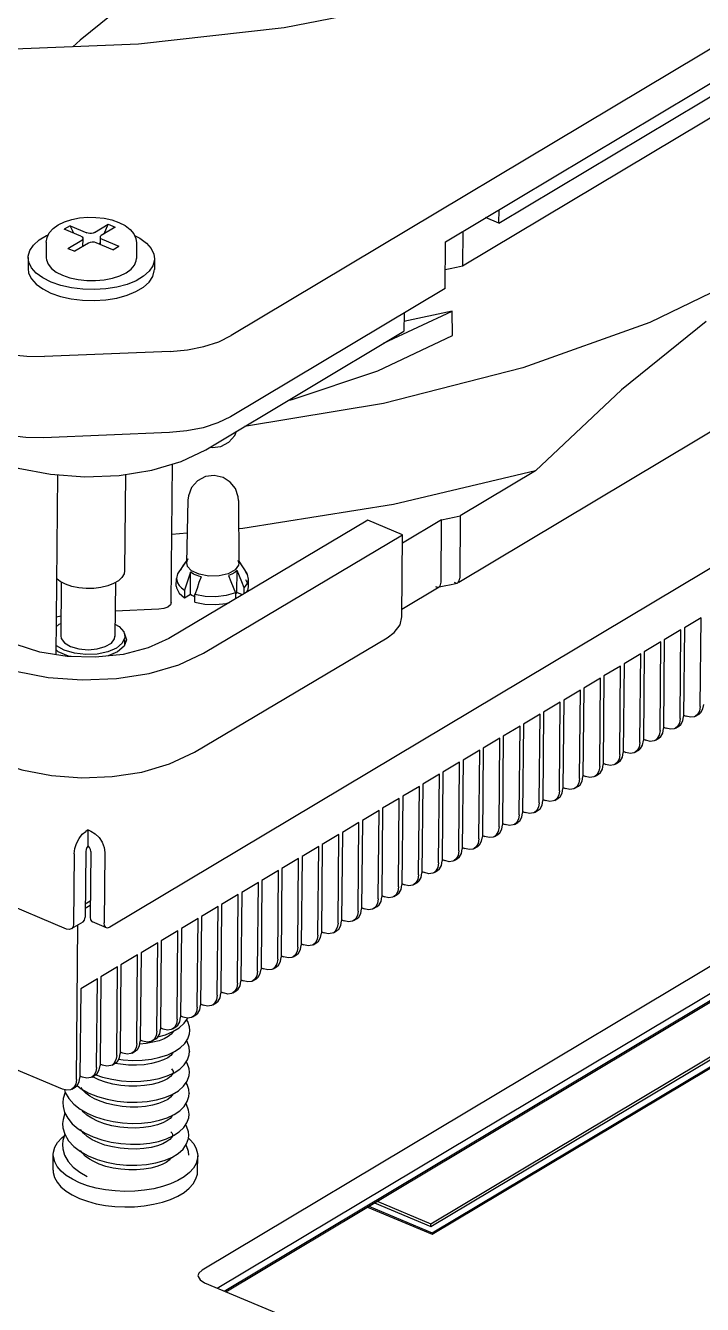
# Model space of a CAD drawing. Header units: millimetres. Extents: x 0 to 841, y 0 to 594.
# Drawn here: x 742.39 to 761.14, y 467.73 to 503.17 of the extents above; entities that cross this region are included whole.
import ezdxf

# ---------------------------------------------------------------- set-up
doc = ezdxf.new("R2010")
doc.units = ezdxf.units.MM
doc.header["$LTSCALE"] = 46.255
doc.layers.get('0').update_dxf_attribs({"linetype": 'CONTINUOUS'})
doc.layers.add('ASSEM_MEM', color=7, linetype='CONTINUOUS')

msp = doc.modelspace()

# ---------------------------------------------------------------- linework, layer by layer
at = {"color": 7, "linetype": 'CONTINUOUS'}
for p, q in [((782.866, 500.993), (744.723, 478.178)), ((743.526, 478.129), (702.01, 495.578)), ((778.28, 487.221), (747.281, 468.68)), ((761.102, 486.752), (760.641, 486.476)), ((761.08, 484.297), (761.102, 486.752)), ((744.854, 486.176), (744.865, 486.238)), ((744.865, 486.238), (744.864, 486.247)), ((745.14, 486.236), (745.138, 486.206)), ((747.702, 468.178), (778.273, 486.464)), ((747.895, 468.097), (778.465, 486.383)), ((747.937, 468.079), (778.465, 486.339)), ((760.545, 486.419), (760.083, 486.142)), ((760.522, 483.964), (760.545, 486.419)), ((760.641, 486.476), (760.618, 484.021)), ((744.766, 486.054), (744.854, 486.176)), ((745.07, 486.052), (744.908, 485.915)), ((745.138, 486.206), (745.07, 486.052)), ((745.138, 486.013), (745.139, 486.147)), ((759.988, 486.085), (759.526, 485.809)), ((759.965, 483.63), (759.988, 486.085)), ((760.083, 486.142), (760.06, 483.687)), ((759.43, 485.752), (758.968, 485.476)), ((759.407, 483.297), (759.43, 485.752)), ((759.526, 485.809), (759.503, 483.354)), ((758.873, 485.418), (758.411, 485.142)), ((758.85, 482.964), (758.873, 485.418)), ((758.968, 485.476), (758.946, 483.021)), ((757.854, 484.809), (757.831, 482.354)), ((758.315, 485.085), (757.854, 484.809)), ((758.293, 482.63), (758.315, 485.085)), ((758.411, 485.142), (758.388, 482.687)), ((757.296, 484.475), (757.273, 482.02)), ((757.758, 484.752), (757.296, 484.475)), ((757.735, 482.297), (757.758, 484.752)), ((756.739, 484.142), (756.716, 481.687)), ((757.201, 484.418), (756.739, 484.142)), ((757.178, 481.963), (757.201, 484.418)), ((761.08, 484.297), (761.059, 484.171)), ((756.086, 483.751), (755.624, 483.475)), ((756.063, 481.296), (756.086, 483.751)), ((756.181, 483.809), (756.159, 481.354)), ((756.643, 484.085), (756.181, 483.809)), ((756.62, 481.63), (756.643, 484.085)), ((760.394, 483.697), (760.489, 483.754)), ((760.522, 483.964), (760.502, 483.838)), ((760.618, 484.056), (760.69, 484.026)), ((760.951, 484.03), (761.047, 484.087)), ((755.528, 483.418), (755.066, 483.142)), ((755.506, 480.963), (755.528, 483.418)), ((755.624, 483.475), (755.601, 481.02)), ((759.503, 483.39), (759.575, 483.359)), ((759.836, 483.363), (759.932, 483.42)), ((759.965, 483.63), (759.945, 483.504)), ((760.061, 483.723), (760.133, 483.693)), ((754.971, 483.085), (754.509, 482.808)), ((754.948, 480.63), (754.971, 483.085)), ((755.066, 483.142), (755.044, 480.687)), ((758.946, 483.056), (759.018, 483.026)), ((759.279, 483.03), (759.374, 483.087)), ((759.407, 483.297), (759.387, 483.171)), ((754.413, 482.751), (753.952, 482.475)), ((754.391, 480.296), (754.413, 482.751)), ((754.509, 482.808), (754.486, 480.353)), ((758.389, 482.723), (758.461, 482.693)), ((758.721, 482.696), (758.817, 482.754)), ((758.85, 482.964), (758.83, 482.837)), ((753.856, 482.418), (753.394, 482.141)), ((753.833, 479.963), (753.856, 482.418)), ((753.952, 482.475), (753.929, 480.02)), ((757.831, 482.389), (757.903, 482.359)), ((758.164, 482.363), (758.259, 482.42)), ((758.293, 482.63), (758.272, 482.504)), ((753.299, 482.084), (752.837, 481.808)), ((753.276, 479.629), (753.299, 482.084)), ((753.394, 482.141), (753.371, 479.687)), ((757.274, 482.056), (757.346, 482.026)), ((757.606, 482.03), (757.702, 482.087)), ((757.735, 482.297), (757.715, 482.17)), ((752.741, 481.751), (752.279, 481.475)), ((752.718, 479.296), (752.741, 481.751)), ((752.837, 481.808), (752.814, 479.353)), ((756.62, 481.63), (756.6, 481.504)), ((756.716, 481.723), (756.788, 481.692)), ((757.049, 481.696), (757.145, 481.753)), ((757.178, 481.963), (757.158, 481.837)), ((752.184, 481.417), (751.722, 481.141)), ((752.161, 478.963), (752.184, 481.417)), ((752.279, 481.475), (752.257, 479.02)), ((756.063, 481.296), (756.043, 481.17)), ((756.159, 481.389), (756.231, 481.359)), ((756.492, 481.363), (756.587, 481.42)), ((751.626, 481.084), (751.165, 480.808)), ((751.604, 478.629), (751.626, 481.084)), ((751.722, 481.141), (751.699, 478.686)), ((755.506, 480.963), (755.485, 480.837)), ((755.601, 481.056), (755.674, 481.025)), ((755.934, 481.029), (756.03, 481.086)), ((744.125, 480.875), (744.061, 480.837)), ((744.121, 480.434), (744.125, 480.875)), ((744.125, 480.875), (744.202, 480.842)), ((751.069, 480.751), (750.607, 480.474)), ((751.046, 478.296), (751.069, 480.751)), ((751.165, 480.808), (751.142, 478.353)), ((754.948, 480.63), (754.928, 480.503)), ((755.044, 480.722), (755.116, 480.692)), ((755.377, 480.696), (755.472, 480.753)), ((743.739, 480.213), (743.721, 478.265)), ((744.056, 480.274), (744.039, 478.455)), ((744.065, 480.331), (744.056, 480.274)), ((744.161, 480.39), (744.121, 480.434)), ((744.197, 480.28), (744.18, 478.461)), ((744.583, 480.247), (744.565, 478.299)), ((750.512, 480.417), (750.05, 480.141)), ((750.489, 477.962), (750.512, 480.417)), ((750.607, 480.474), (750.584, 478.019)), ((754.391, 480.296), (754.37, 480.17)), ((754.487, 480.389), (754.559, 480.359)), ((754.819, 480.362), (754.915, 480.42)), ((749.954, 480.084), (749.492, 479.808)), ((749.931, 477.629), (749.954, 480.084)), ((750.05, 480.141), (750.027, 477.686)), ((753.833, 479.963), (753.813, 479.837)), ((753.929, 480.056), (754.001, 480.025)), ((754.262, 480.029), (754.358, 480.086)), ((749.397, 479.75), (748.935, 479.474)), ((749.374, 477.295), (749.397, 479.75)), ((749.492, 479.808), (749.469, 477.353)), ((753.276, 479.629), (753.256, 479.503)), ((753.372, 479.722), (753.444, 479.692)), ((753.705, 479.696), (753.8, 479.753)), ((748.377, 479.141), (748.355, 476.686)), ((748.839, 479.417), (748.377, 479.141)), ((748.817, 476.962), (748.839, 479.417)), ((748.935, 479.474), (748.912, 477.019)), ((752.718, 479.296), (752.698, 479.17)), ((752.814, 479.389), (752.886, 479.358)), ((753.147, 479.362), (753.243, 479.419)), ((744.183, 478.785), (744.042, 478.7)), ((744.184, 478.903), (744.043, 478.819)), ((747.82, 478.807), (747.797, 476.352)), ((748.282, 479.084), (747.82, 478.807)), ((748.259, 476.629), (748.282, 479.084)), ((752.161, 478.963), (752.141, 478.836)), ((752.257, 479.055), (752.329, 479.025)), ((752.59, 479.029), (752.685, 479.086)), ((747.263, 478.474), (747.24, 476.019)), ((747.724, 478.75), (747.263, 478.474)), ((747.702, 476.295), (747.724, 478.75)), ((751.604, 478.629), (751.583, 478.503)), ((751.699, 478.722), (751.772, 478.692)), ((752.032, 478.695), (752.128, 478.753)), ((743.975, 478.322), (743.656, 478.131)), ((743.8, 473.961), (743.839, 478.241)), ((744.628, 478.164), (744.242, 478.326)), ((746.61, 478.083), (746.148, 477.807)), ((746.587, 475.628), (746.61, 478.083)), ((746.705, 478.141), (746.682, 475.686)), ((747.167, 478.417), (746.705, 478.141)), ((747.144, 475.962), (747.167, 478.417)), ((750.917, 478.029), (751.013, 478.086)), ((751.046, 478.296), (751.026, 478.169)), ((751.142, 478.388), (751.214, 478.358)), ((751.475, 478.362), (751.57, 478.419)), ((746.052, 477.75), (745.59, 477.474)), ((746.029, 475.295), (746.052, 477.75)), ((746.148, 477.807), (746.125, 475.352)), ((750.027, 477.722), (750.099, 477.691)), ((750.36, 477.695), (750.456, 477.752)), ((750.489, 477.962), (750.469, 477.836)), ((750.585, 478.055), (750.657, 478.025)), ((745.495, 477.417), (745.033, 477.14)), ((745.472, 474.962), (745.495, 477.417)), ((745.59, 477.474), (745.568, 475.019)), ((749.47, 477.388), (749.542, 477.358)), ((749.803, 477.362), (749.898, 477.419)), ((749.931, 477.629), (749.911, 477.503)), ((744.937, 477.083), (744.475, 476.807)), ((744.915, 474.628), (744.937, 477.083)), ((745.033, 477.14), (745.01, 474.685)), ((748.912, 477.055), (748.985, 477.024)), ((749.245, 477.028), (749.341, 477.086)), ((749.374, 477.295), (749.354, 477.169)), ((744.38, 476.75), (743.918, 476.473)), ((744.357, 474.295), (744.38, 476.75)), ((744.475, 476.807), (744.453, 474.352)), ((748.355, 476.721), (748.427, 476.691)), ((748.688, 476.695), (748.783, 476.752)), ((748.817, 476.962), (748.796, 476.836)), ((743.918, 476.473), (743.895, 474.019)), ((747.798, 476.388), (747.87, 476.358)), ((748.13, 476.362), (748.226, 476.419)), ((748.259, 476.629), (748.239, 476.502)), ((747.144, 475.962), (747.124, 475.836)), ((747.24, 476.055), (747.312, 476.024)), ((747.573, 476.028), (747.669, 476.085)), ((747.702, 476.295), (747.681, 476.169)), ((746.587, 475.628), (746.567, 475.502)), ((746.755, 475.691), (746.683, 475.721)), ((747.016, 475.695), (747.111, 475.752)), ((746.029, 475.295), (746.009, 475.169)), ((746.197, 475.357), (746.125, 475.388)), ((746.44, 475.274), (746.44, 475.232)), ((746.458, 475.361), (746.554, 475.418)), ((746.482, 475.294), (746.47, 475.268)), ((746.471, 475.287), (746.645, 475.392)), ((746.645, 475.392), (746.785, 475.517)), ((746.931, 475.229), (746.94, 475.32)), ((746.94, 475.32), (746.94, 475.319)), ((743.41, 473.69), (740.058, 475.099)), ((745.472, 474.962), (745.452, 474.835)), ((745.727, 474.958), (745.555, 474.943)), ((745.64, 475.024), (745.568, 475.054)), ((745.918, 474.99), (745.727, 474.958)), ((745.901, 475.028), (745.996, 475.085)), ((746.088, 475.036), (745.918, 474.99)), ((744.915, 474.628), (744.894, 474.502)), ((745.083, 474.691), (745.01, 474.721)), ((745.343, 474.694), (745.439, 474.752)), ((746.435, 474.694), (746.434, 474.651)), ((746.478, 474.715), (746.458, 474.677)), ((746.925, 474.645), (746.934, 474.741)), ((746.934, 474.741), (746.934, 474.74)), ((744.357, 474.295), (744.337, 474.169)), ((744.525, 474.357), (744.453, 474.387)), ((744.786, 474.361), (744.881, 474.418)), ((745.018, 474.381), (744.865, 474.408)), ((743.8, 473.961), (743.78, 473.835)), ((743.968, 474.024), (743.896, 474.054)), ((744.228, 474.028), (744.324, 474.085)), ((744.42, 473.954), (744.255, 474.033)), ((746.429, 474.113), (746.429, 474.07)), ((746.475, 474.138), (746.453, 474.096)), ((746.479, 474.165), (746.475, 474.138)), ((746.479, 474.165), (746.479, 474.163)), ((746.92, 474.067), (746.929, 474.161)), ((746.929, 474.161), (746.929, 474.16)), ((743.671, 473.694), (743.767, 473.751)), ((743.973, 473.668), (743.926, 473.739)), ((746.424, 473.531), (746.423, 473.489)), ((746.466, 473.55), (746.454, 473.525)), ((746.915, 473.486), (746.924, 473.577)), ((746.924, 473.577), (746.924, 473.576)), ((743.422, 473.32), (743.422, 473.321)), ((744.297, 473.427), (744.297, 473.427)), ((744.114, 473.017), (744.114, 473.017)), ((746.418, 472.951), (746.418, 472.908)), ((746.462, 472.971), (746.442, 472.934)), ((746.908, 472.902), (746.918, 472.998)), ((746.918, 472.998), (746.918, 472.997)), ((743.417, 472.737), (743.417, 472.738)), ((746.463, 472.422), (746.459, 472.395)), ((746.463, 472.422), (746.463, 472.42)), ((746.904, 472.324), (746.913, 472.418)), ((746.913, 472.418), (746.913, 472.417)), ((743.421, 472.27), (743.411, 472.156)), ((743.411, 472.156), (743.411, 472.158)), ((746.413, 472.37), (746.413, 472.327)), ((746.459, 472.395), (746.436, 472.353)), ((743.154, 471.446), (743.158, 471.879)), ((743.957, 471.925), (743.909, 471.995)), ((746.435, 471.799), (746.427, 471.784)), ((746.908, 471.86), (746.908, 471.859)), ((746.908, 471.859), (746.908, 471.86)), ((747.154, 471.409), (747.158, 471.842)), ((743.89, 471.392), (744.098, 471.273)), ((744.281, 471.684), (744.281, 471.684)), ((744.098, 471.273), (744.097, 471.273)), ((746.404, 470.638), (746.406, 470.639)), ((747.348, 468.327), (749.614, 467.375))]:
    msp.add_line(p, q, dxfattribs=at)
for points in [[(743.24, 486.506), (743.323, 486.576), (743.367, 486.595)], [(744.867, 486.579), (744.982, 486.513), (745.109, 486.364), (745.14, 486.236)], [(743.365, 486.252), (743.377, 486.185), (743.467, 486.061), (743.637, 485.959)], [(743.462, 485.855), (743.248, 485.978), (743.235, 485.993)], [(744.908, 485.915), (744.669, 485.81), (744.377, 485.748), (744.059, 485.734), (743.742, 485.77), (743.462, 485.855)], [(743.637, 485.959), (743.865, 485.893), (744.122, 485.87), (744.375, 485.892), (744.599, 485.955), (744.766, 486.054)], [(761.059, 484.171), (761.004, 484.073), (760.951, 484.03)], [(761.047, 484.087), (761.099, 484.131), (761.155, 484.228), (761.175, 484.354)], [(760.502, 483.838), (760.446, 483.74), (760.394, 483.697)], [(760.489, 483.754), (760.542, 483.797), (760.598, 483.895), (760.618, 484.021)], [(760.951, 484.03), (760.918, 484.014), (760.81, 483.997), (760.69, 484.026)], [(759.945, 483.504), (759.889, 483.407), (759.836, 483.363)], [(759.932, 483.42), (759.984, 483.464), (760.04, 483.561), (760.06, 483.687)], [(760.394, 483.697), (760.36, 483.68), (760.253, 483.664), (760.133, 483.693)], [(759.387, 483.171), (759.331, 483.073), (759.279, 483.03)], [(759.374, 483.087), (759.427, 483.13), (759.483, 483.228), (759.503, 483.354)], [(759.836, 483.363), (759.803, 483.347), (759.695, 483.33), (759.575, 483.359)], [(758.26, 482.42), (758.312, 482.464), (758.368, 482.561), (758.388, 482.687)], [(758.721, 482.696), (758.688, 482.68), (758.58, 482.664), (758.461, 482.693)], [(758.83, 482.837), (758.774, 482.74), (758.721, 482.696)], [(758.817, 482.754), (758.87, 482.797), (758.925, 482.894), (758.946, 483.021)], [(759.279, 483.03), (759.245, 483.013), (759.138, 482.997), (759.018, 483.026)], [(757.702, 482.087), (757.755, 482.13), (757.811, 482.228), (757.831, 482.354)], [(758.164, 482.363), (758.131, 482.347), (758.023, 482.33), (757.903, 482.359)], [(758.272, 482.504), (758.217, 482.406), (758.164, 482.363)], [(757.145, 481.753), (757.197, 481.797), (757.253, 481.894), (757.273, 482.02)], [(757.607, 482.03), (757.573, 482.013), (757.465, 481.997), (757.346, 482.026)], [(757.715, 482.17), (757.659, 482.073), (757.607, 482.03)], [(756.587, 481.42), (756.64, 481.463), (756.696, 481.561), (756.716, 481.687)], [(757.049, 481.696), (757.016, 481.68), (756.908, 481.663), (756.788, 481.692)], [(757.158, 481.837), (757.102, 481.74), (757.049, 481.696)], [(756.03, 481.087), (756.082, 481.13), (756.138, 481.227), (756.159, 481.354)], [(756.492, 481.363), (756.458, 481.346), (756.351, 481.33), (756.231, 481.359)], [(756.6, 481.504), (756.544, 481.406), (756.492, 481.363)], [(755.472, 480.753), (755.525, 480.797), (755.581, 480.894), (755.601, 481.02)], [(755.934, 481.029), (755.901, 481.013), (755.793, 480.997), (755.674, 481.025)], [(756.043, 481.17), (755.987, 481.073), (755.934, 481.029)], [(743.739, 480.213), (743.756, 480.357), (743.802, 480.504), (743.873, 480.642), (743.962, 480.756), (744.061, 480.837)], [(744.202, 480.842), (744.321, 480.771), (744.428, 480.664), (744.512, 480.533), (744.566, 480.39), (744.583, 480.247)], [(754.915, 480.42), (754.968, 480.463), (755.023, 480.561), (755.044, 480.687)], [(755.377, 480.696), (755.344, 480.68), (755.236, 480.663), (755.116, 480.692)], [(755.485, 480.837), (755.429, 480.739), (755.377, 480.696)], [(744.121, 480.434), (744.087, 480.387), (744.065, 480.331)], [(744.197, 480.28), (744.188, 480.336), (744.161, 480.39)], [(754.358, 480.086), (754.41, 480.13), (754.466, 480.227), (754.486, 480.353)], [(754.819, 480.363), (754.786, 480.346), (754.678, 480.33), (754.559, 480.359)], [(754.928, 480.503), (754.872, 480.406), (754.819, 480.363)], [(753.8, 479.753), (753.853, 479.796), (753.909, 479.894), (753.929, 480.02)], [(754.262, 480.029), (754.229, 480.013), (754.121, 479.996), (754.001, 480.025)], [(754.37, 480.17), (754.315, 480.073), (754.262, 480.029)], [(753.256, 479.503), (753.2, 479.406), (753.147, 479.362)], [(753.243, 479.419), (753.295, 479.463), (753.351, 479.56), (753.371, 479.687)], [(753.705, 479.696), (753.671, 479.679), (753.564, 479.663), (753.444, 479.692)], [(753.813, 479.837), (753.757, 479.739), (753.705, 479.696)], [(752.698, 479.17), (752.642, 479.072), (752.59, 479.029)], [(752.685, 479.086), (752.738, 479.129), (752.794, 479.227), (752.814, 479.353)], [(753.147, 479.362), (753.114, 479.346), (753.006, 479.329), (752.886, 479.358)], [(752.141, 478.836), (752.085, 478.739), (752.032, 478.695)], [(752.128, 478.753), (752.181, 478.796), (752.236, 478.893), (752.257, 479.02)], [(752.59, 479.029), (752.556, 479.013), (752.449, 478.996), (752.329, 479.025)], [(743.975, 478.322), (743.981, 478.326), (744.024, 478.378), (744.039, 478.455)], [(744.18, 478.461), (744.192, 478.385), (744.225, 478.336), (744.242, 478.326)], [(751.583, 478.503), (751.528, 478.405), (751.475, 478.362)], [(751.571, 478.419), (751.623, 478.463), (751.679, 478.56), (751.699, 478.686)], [(752.032, 478.695), (751.999, 478.679), (751.891, 478.663), (751.772, 478.692)], [(743.656, 478.131), (743.6, 478.115), (743.526, 478.129)], [(743.721, 478.265), (743.705, 478.188), (743.663, 478.135), (743.656, 478.131)], [(744.628, 478.164), (744.611, 478.174), (744.577, 478.223), (744.565, 478.299)], [(744.723, 478.178), (744.661, 478.158), (744.628, 478.164)], [(751.026, 478.169), (750.97, 478.072), (750.918, 478.029)], [(751.013, 478.086), (751.066, 478.129), (751.122, 478.227), (751.142, 478.353)], [(751.475, 478.362), (751.442, 478.346), (751.334, 478.329), (751.214, 478.358)], [(750.469, 477.836), (750.413, 477.739), (750.36, 477.695)], [(750.456, 477.752), (750.508, 477.796), (750.564, 477.893), (750.584, 478.019)], [(750.918, 478.029), (750.884, 478.012), (750.776, 477.996), (750.657, 478.025)], [(749.803, 477.362), (749.769, 477.345), (749.662, 477.329), (749.542, 477.358)], [(749.911, 477.503), (749.855, 477.405), (749.803, 477.362)], [(749.898, 477.419), (749.951, 477.462), (750.007, 477.56), (750.027, 477.686)], [(750.36, 477.695), (750.327, 477.679), (750.219, 477.662), (750.099, 477.691)], [(748.783, 476.752), (748.836, 476.796), (748.892, 476.893), (748.912, 477.019)], [(749.245, 477.028), (749.212, 477.012), (749.104, 476.996), (748.985, 477.024)], [(749.354, 477.169), (749.298, 477.072), (749.245, 477.028)], [(749.341, 477.086), (749.393, 477.129), (749.449, 477.226), (749.469, 477.353)], [(748.226, 476.419), (748.279, 476.462), (748.334, 476.56), (748.355, 476.686)], [(748.688, 476.695), (748.655, 476.679), (748.547, 476.662), (748.427, 476.691)], [(748.796, 476.836), (748.74, 476.738), (748.688, 476.695)], [(747.669, 476.085), (747.721, 476.129), (747.777, 476.226), (747.797, 476.352)], [(748.13, 476.362), (748.097, 476.345), (747.989, 476.329), (747.87, 476.358)], [(748.239, 476.502), (748.183, 476.405), (748.13, 476.362)], [(747.111, 475.752), (747.164, 475.795), (747.22, 475.893), (747.24, 476.019)], [(747.573, 476.028), (747.54, 476.012), (747.432, 475.995), (747.312, 476.024)], [(747.681, 476.169), (747.626, 476.072), (747.573, 476.028)], [(746.554, 475.419), (746.606, 475.462), (746.662, 475.559), (746.682, 475.686)], [(747.016, 475.695), (746.982, 475.678), (746.875, 475.662), (746.755, 475.691)], [(746.785, 475.517), (746.884, 475.66), (746.885, 475.664)], [(746.94, 475.319), (746.931, 475.422), (746.881, 475.568), (746.852, 475.613)], [(747.124, 475.836), (747.068, 475.738), (747.016, 475.695)], [(745.996, 475.085), (746.049, 475.128), (746.105, 475.226), (746.125, 475.352)], [(746.057, 475.143), (746.264, 475.201), (746.471, 475.287)], [(746.47, 475.268), (746.424, 475.215), (746.344, 475.152), (746.231, 475.091), (746.088, 475.036)], [(746.458, 475.361), (746.425, 475.345), (746.317, 475.329), (746.197, 475.357)], [(746.567, 475.502), (746.511, 475.405), (746.458, 475.361)], [(744.967, 474.52), (745.093, 474.503), (745.357, 474.489), (745.62, 474.496), (745.874, 474.525), (746.113, 474.576), (746.331, 474.646), (746.52, 474.734), (746.677, 474.839), (746.799, 474.958), (746.885, 475.09), (746.931, 475.229)], [(745.439, 474.752), (745.491, 474.795), (745.547, 474.893), (745.568, 475.019)], [(745.901, 475.028), (745.867, 475.012), (745.76, 474.995), (745.64, 475.024)], [(746.009, 475.169), (745.953, 475.071), (745.901, 475.028)], [(746.934, 474.74), (746.923, 474.854), (746.864, 475.012), (746.848, 475.033)], [(744.332, 474.092), (744.52, 474.028), (744.779, 473.966), (745.046, 473.926), (745.316, 473.908), (745.585, 473.913), (745.846, 473.941), (746.09, 473.99), (746.311, 474.059), (746.503, 474.147), (746.662, 474.25), (746.787, 474.369), (746.876, 474.503), (746.925, 474.645)], [(744.882, 474.418), (744.934, 474.462), (744.99, 474.559), (745.01, 474.685)], [(746.458, 474.677), (746.41, 474.625), (746.327, 474.564), (746.208, 474.502), (746.056, 474.446), (745.877, 474.402), (745.677, 474.371), (745.463, 474.357), (745.241, 474.36), (745.018, 474.381)], [(745.343, 474.695), (745.31, 474.678), (745.202, 474.662), (745.083, 474.691)], [(745.452, 474.835), (745.396, 474.738), (745.343, 474.695)], [(744.324, 474.085), (744.377, 474.128), (744.432, 474.226), (744.453, 474.352)], [(744.786, 474.361), (744.753, 474.345), (744.645, 474.328), (744.525, 474.357)], [(744.894, 474.502), (744.838, 474.404), (744.786, 474.361)], [(746.431, 474.256), (746.455, 474.23), (746.476, 474.188), (746.479, 474.165)], [(746.929, 474.16), (746.922, 474.255), (746.868, 474.411), (746.841, 474.45)], [(743.78, 473.835), (743.724, 473.738), (743.671, 473.694)], [(743.767, 473.751), (743.819, 473.795), (743.875, 473.892), (743.895, 474.019)], [(744.229, 474.028), (744.195, 474.011), (744.087, 473.995), (743.968, 474.024)], [(744.337, 474.169), (744.281, 474.071), (744.229, 474.028)], [(746.453, 474.096), (746.403, 474.042), (746.321, 473.983), (746.208, 473.923), (746.061, 473.868), (745.885, 473.823), (745.686, 473.792), (745.471, 473.776), (745.249, 473.778), (745.027, 473.798), (744.811, 473.835), (744.607, 473.887), (744.42, 473.954)], [(746.455, 473.543), (746.629, 473.648), (746.769, 473.773), (746.868, 473.917), (746.92, 474.067)], [(746.924, 473.576), (746.915, 473.679), (746.865, 473.825), (746.835, 473.87)], [(743.671, 473.694), (743.638, 473.678), (743.53, 473.661), (743.41, 473.69)], [(743.487, 473.612), (743.487, 473.611), (743.433, 473.438), (743.422, 473.32)], [(743.467, 473.677), (743.49, 473.603), (743.587, 473.434), (743.726, 473.277), (743.907, 473.135), (744.114, 473.017)], [(743.816, 473.792), (743.927, 473.706), (744.144, 473.585), (744.387, 473.487), (744.648, 473.411), (744.923, 473.359), (745.204, 473.331), (745.484, 473.328), (745.757, 473.348), (746.014, 473.392), (746.248, 473.457), (746.455, 473.543)], [(744.297, 473.427), (744.174, 473.497), (744.061, 473.58), (743.973, 473.668)], [(744.114, 473.017), (744.323, 472.926), (744.563, 472.85), (744.816, 472.795), (745.077, 472.76), (745.341, 472.745), (745.604, 472.753), (745.858, 472.782), (746.097, 472.832), (746.315, 472.902), (746.504, 472.991), (746.66, 473.096), (746.783, 473.215), (746.869, 473.347), (746.915, 473.486)], [(746.454, 473.525), (746.408, 473.471), (746.328, 473.409), (746.215, 473.348), (746.072, 473.292), (745.902, 473.247), (745.711, 473.214), (745.504, 473.197), (745.287, 473.195), (745.066, 473.212), (744.849, 473.245), (744.643, 473.294), (744.454, 473.357), (744.297, 473.427)], [(743.422, 473.321), (743.429, 473.216), (743.473, 473.049), (743.558, 472.886), (743.683, 472.733), (743.844, 472.595), (744.038, 472.472), (744.26, 472.368), (744.504, 472.284), (744.763, 472.222), (745.03, 472.182), (745.3, 472.165), (745.569, 472.17), (745.829, 472.197), (746.074, 472.246), (746.295, 472.316), (746.487, 472.404), (746.646, 472.507), (746.771, 472.626), (746.86, 472.76), (746.908, 472.902)], [(746.918, 472.997), (746.907, 473.111), (746.848, 473.268), (746.832, 473.29)], [(743.482, 473.03), (743.48, 473.026), (743.427, 472.85), (743.417, 472.737)], [(746.442, 472.934), (746.394, 472.882), (746.311, 472.821), (746.192, 472.759), (746.04, 472.703), (745.861, 472.658), (745.661, 472.628), (745.447, 472.614), (745.225, 472.617), (745.001, 472.638), (744.783, 472.676), (744.575, 472.732), (744.385, 472.802), (744.221, 472.884), (744.087, 472.974), (743.988, 473.064), (743.955, 473.107)], [(743.417, 472.738), (743.425, 472.625), (743.477, 472.442), (743.58, 472.265), (743.727, 472.104), (743.911, 471.963), (744.128, 471.842), (744.37, 471.744), (744.632, 471.668), (744.907, 471.616), (745.188, 471.588), (745.468, 471.585), (745.741, 471.605), (745.998, 471.648), (746.232, 471.714), (746.438, 471.8), (746.613, 471.905), (746.753, 472.03), (746.852, 472.174), (746.904, 472.324)], [(743.476, 472.447), (743.474, 472.443), (743.421, 472.27)], [(743.992, 472.474), (743.916, 472.57), (743.915, 472.573)], [(746.436, 472.353), (746.386, 472.299), (746.305, 472.239), (746.191, 472.18), (746.045, 472.125), (745.869, 472.08), (745.67, 472.048), (745.455, 472.033), (745.233, 472.035), (745.011, 472.055), (744.794, 472.091), (744.59, 472.144), (744.404, 472.211), (744.239, 472.29), (744.1, 472.379), (743.992, 472.474)], [(746.414, 472.513), (746.439, 472.486), (746.46, 472.445), (746.463, 472.422)], [(746.913, 472.417), (746.905, 472.511), (746.852, 472.668), (746.825, 472.707)], [(743.158, 471.879), (743.164, 471.95), (743.203, 472.085), (743.279, 472.215), (743.39, 472.34), (743.459, 472.395)], [(743.411, 472.158), (743.42, 472.036), (743.473, 471.859), (743.571, 471.69), (743.71, 471.534), (743.89, 471.392)], [(746.908, 471.859), (746.899, 471.964), (746.846, 472.12), (746.83, 472.143)], [(746.905, 472.332), (746.941, 472.301), (747.048, 472.175), (747.119, 472.043), (747.154, 471.907), (747.158, 471.842)], [(743.884, 471.098), (743.686, 471.194), (743.515, 471.301), (743.375, 471.42), (743.269, 471.546), (743.197, 471.678), (743.162, 471.814), (743.158, 471.879)], [(747.158, 471.842), (747.152, 471.77), (747.113, 471.636), (747.038, 471.505), (746.927, 471.381), (746.783, 471.266), (746.609, 471.162), (746.408, 471.071), (746.184, 470.994), (745.941, 470.934), (745.684, 470.892), (745.416, 470.867), (745.144, 470.86), (744.872, 470.872), (744.606, 470.903), (744.349, 470.951), (744.107, 471.017), (743.884, 471.098)], [(744.281, 471.684), (744.158, 471.754), (744.045, 471.837), (743.957, 471.925)], [(746.427, 471.784), (746.372, 471.725), (746.286, 471.663), (746.17, 471.603), (746.026, 471.549), (745.857, 471.504), (745.667, 471.473), (745.462, 471.456), (745.248, 471.456), (745.031, 471.472), (744.819, 471.505), (744.618, 471.553), (744.433, 471.616), (744.281, 471.684)], [(746.389, 471.743), (746.391, 471.747), (746.397, 471.783)], [(743.154, 471.446), (743.158, 471.381), (743.193, 471.246), (743.264, 471.114), (743.371, 470.987), (743.511, 470.869), (743.682, 470.761), (743.88, 470.665)], [(746.406, 470.639), (746.606, 470.729), (746.78, 470.833), (746.923, 470.948), (747.034, 471.072), (747.109, 471.203), (747.148, 471.337), (747.154, 471.409)], [(743.88, 470.665), (744.102, 470.584), (744.344, 470.519), (744.6, 470.47), (744.866, 470.44), (745.139, 470.427), (745.411, 470.434), (745.679, 470.458), (745.936, 470.501), (746.18, 470.562), (746.404, 470.638)], [(747.281, 468.68), (747.188, 468.594), (747.166, 468.522)], [(747.166, 468.522), (747.168, 468.497), (747.224, 468.404), (747.348, 468.327)]]:
    msp.add_lwpolyline(points, dxfattribs=at)
at = {"layer": 'ASSEM_MEM', "color": 7, "linetype": 'CONTINUOUS'}
for p, q in [((781.952, 514.831), (748.087, 494.575)), ((754.022, 497.177), (776, 510.323)), ((755.501, 497.689), (774.358, 508.968)), ((754.497, 496.511), (772.692, 507.395)), ((754.39, 487.74), (772.536, 498.595)), ((755.501, 497.689), (755.505, 498.064)), ((743.621, 497.616), (743.462, 497.521)), ((743.621, 497.616), (744.084, 497.422)), ((743.729, 497.409), (743.621, 497.616)), ((744.295, 497.43), (744.677, 497.659)), ((744.87, 497.578), (744.487, 497.349)), ((744.563, 497.395), (744.677, 497.659)), ((744.677, 497.659), (744.87, 497.578)), ((755.501, 497.689), (755.134, 497.843)), ((743.924, 497.327), (743.462, 497.521)), ((743.562, 496.992), (743.944, 497.221)), ((743.979, 497.266), (743.967, 497.038)), ((744.453, 497.301), (744.459, 497.102)), ((744.508, 497.244), (744.97, 497.049)), ((754.506, 497.467), (754.497, 496.511)), ((742.965, 497.167), (742.961, 496.734)), ((743.562, 496.992), (743.755, 496.911)), ((744.137, 497.14), (743.755, 496.911)), ((744.811, 496.954), (744.348, 497.148)), ((744.44, 497.11), (744.458, 497.151)), ((744.811, 496.954), (744.97, 497.049)), ((745.465, 497.144), (745.461, 496.711)), ((754.009, 495.879), (754.022, 497.177)), ((742.461, 496.738), (742.458, 496.435)), ((745.961, 496.706), (745.958, 496.403)), ((754.009, 495.879), (748.066, 492.323)), ((752.305, 494.362), (754.203, 495.254)), ((752.874, 495.2), (752.87, 494.7)), ((754.203, 495.254), (752.872, 494.969)), ((754.218, 494.573), (754.203, 495.254)), ((747.379, 491.412), (752.87, 494.7)), ((746.396, 494.138), (742.912, 493.997)), ((756.163, 493.679), (752.301, 492.697)), ((752.301, 492.697), (748.459, 492.059)), ((746.375, 491.887), (742.891, 491.746)), ((747.505, 491.487), (747.558, 491.475)), ((746.424, 487.178), (746.459, 491.017)), ((756.514, 490.828), (754.433, 489.584)), ((743.279, 490.718), (743.233, 485.731)), ((745.155, 490.73), (745.13, 488.054)), ((746.887, 490.017), (746.846, 488.278)), ((748.287, 490.005), (748.296, 488.265)), ((751.875, 489.457), (746.356, 486.181)), ((752.835, 489.05), (751.875, 489.457)), ((753.916, 489.471), (752.833, 488.823)), ((753.9, 487.739), (753.916, 489.471)), ((754.433, 489.584), (754.418, 487.852)), ((746.866, 489.102), (746.441, 489.067)), ((747.317, 485.774), (752.835, 489.05)), ((752.815, 486.777), (752.835, 489.05)), ((748.274, 488.354), (748.296, 488.265)), ((746.848, 488.336), (746.621, 488.003)), ((746.693, 488.084), (746.621, 488.003)), ((746.693, 488.084), (746.76, 488.19)), ((746.76, 488.19), (746.847, 488.325)), ((746.846, 488.278), (746.868, 488.185)), ((746.957, 487.405), (746.962, 488.015)), ((748.243, 487.455), (748.249, 488.065)), ((748.296, 488.323), (748.517, 487.986)), ((748.517, 487.986), (748.49, 488.022)), ((743.377, 487.742), (743.364, 486.252)), ((744.877, 487.729), (744.864, 486.238)), ((746.565, 487.629), (746.567, 487.845)), ((746.567, 487.845), (746.598, 487.72)), ((747.467, 487.911), (747.2, 487.96)), ((748.537, 487.952), (748.517, 487.986)), ((748.567, 487.827), (748.537, 487.952)), ((748.565, 487.611), (748.567, 487.827)), ((753.888, 487.665), (753.9, 487.739)), ((754.344, 487.717), (754.365, 487.725)), ((754.405, 487.778), (754.418, 487.852)), ((746.642, 487.435), (746.793, 487.308)), ((746.71, 487.584), (746.795, 487.524)), ((746.795, 487.524), (746.793, 487.308)), ((746.793, 487.308), (746.957, 487.405)), ((746.996, 487.374), (746.956, 487.399)), ((747.081, 487.186), (747.083, 487.402)), ((747.361, 487.348), (747.083, 487.402)), ((748.202, 487.446), (747.947, 487.371)), ((748.202, 487.446), (748.201, 487.276)), ((748.243, 487.449), (748.202, 487.413)), ((748.395, 487.391), (748.243, 487.455)), ((748.247, 487.454), (748.243, 487.449)), ((748.441, 487.418), (748.442, 487.588)), ((752.817, 486.995), (753.848, 487.612)), ((753.826, 487.604), (753.848, 487.612)), ((746.084, 486.99), (744.87, 486.941)), ((747.081, 487.186), (747.357, 487.132)), ((747.948, 487.155), (748.039, 487.182)), ((743.369, 486.804), (743.243, 486.768)), ((745.119, 486.335), (745.186, 486.146)), ((747.071, 483.033), (752.405, 486.2)), ((744.939, 485.808), (744.679, 485.698)), ((753.619, 469.884), (771.278, 480.446)), ((753.62, 469.962), (771.279, 480.524)), ((753.652, 469.673), (771.63, 480.426)), ((753.653, 469.708), (771.63, 480.461)), ((751.861, 470.426), (753.652, 469.673)), ((751.895, 470.447), (753.653, 469.708)), ((752.054, 470.542), (753.619, 469.884)), ((752.131, 470.588), (753.62, 469.962)), ((753.619, 469.884), (753.62, 469.962)), ((753.652, 469.673), (753.653, 469.708))]:
    msp.add_line(p, q, dxfattribs=at)
for points in [[(746.739, 504.939), (745.382, 503.963), (743.905, 502.763), (743.702, 502.574)], [(769.793, 504.018), (768.998, 502.095), (767.501, 500.06), (765.417, 498.162), (762.793, 496.441), (759.686, 494.936), (756.163, 493.679)], [(753.4, 503.85), (749.551, 503.107), (745.521, 502.647), (741.394, 502.48)], [(742.965, 497.167), (742.985, 497.293), (743.046, 497.418), (743.15, 497.538), (743.296, 497.644), (743.473, 497.729), (743.673, 497.793), (743.888, 497.834), (744.113, 497.854), (744.34, 497.851), (744.564, 497.827), (744.777, 497.78), (744.974, 497.713)], [(744.974, 497.713), (745.147, 497.624), (745.289, 497.516), (745.39, 497.395), (745.447, 497.269), (745.465, 497.144)], [(742.461, 496.738), (742.462, 496.773), (742.506, 496.933), (742.608, 497.085), (742.765, 497.225), (742.97, 497.348), (743.022, 497.369)], [(743.924, 497.327), (743.956, 497.309), (743.974, 497.287), (743.979, 497.266)], [(743.979, 497.266), (743.979, 497.264), (743.968, 497.241), (743.944, 497.221)], [(744.295, 497.43), (744.259, 497.415), (744.216, 497.406), (744.17, 497.404), (744.124, 497.41), (744.084, 497.422)], [(745.412, 497.345), (745.554, 497.274), (745.738, 497.139), (745.869, 496.991), (745.943, 496.833), (745.961, 496.706)], [(743.096, 496.055), (742.867, 496.171), (742.684, 496.305), (742.553, 496.454), (742.478, 496.612), (742.461, 496.738)], [(742.961, 496.734), (742.966, 496.672), (743.013, 496.551), (743.106, 496.437)], [(745.961, 496.706), (745.959, 496.672), (745.915, 496.512), (745.813, 496.36), (745.656, 496.219), (745.451, 496.096), (745.203, 495.994)], [(745.311, 496.418), (745.406, 496.53), (745.454, 496.65), (745.461, 496.711)], [(754.014, 496.406), (754.153, 496.435), (754.325, 496.473), (754.497, 496.511)], [(742.458, 496.435), (742.475, 496.308), (742.55, 496.151), (742.681, 496.002), (742.864, 495.868), (743.093, 495.752)], [(743.093, 495.752), (743.36, 495.66), (743.656, 495.593), (743.97, 495.554), (744.293, 495.544), (744.612, 495.565), (744.919, 495.615), (745.2, 495.691), (745.449, 495.793), (745.654, 495.916), (745.811, 496.057), (745.912, 496.209), (745.956, 496.369), (745.958, 496.403)], [(743.106, 496.437), (743.242, 496.334), (743.414, 496.246)], [(743.414, 496.246), (743.618, 496.176), (743.844, 496.127), (744.084, 496.101), (744.329, 496.099), (744.569, 496.121), (744.796, 496.166), (745, 496.232), (745.174, 496.317), (745.311, 496.418)], [(745.203, 495.994), (744.922, 495.918), (744.615, 495.868), (744.296, 495.848), (743.973, 495.857), (743.659, 495.896), (743.363, 495.963), (743.096, 496.055)], [(761.239, 494.968), (758.896, 493.073), (756.514, 490.828)], [(746.396, 494.138), (746.877, 494.182), (747.33, 494.272), (747.739, 494.404), (748.087, 494.575)], [(749.653, 492.774), (749.773, 492.801), (752.147, 493.596), (754.218, 494.573)], [(741.083, 494.291), (741.489, 494.151), (741.941, 494.053), (742.422, 494.001), (742.912, 493.997)], [(748.066, 492.323), (747.718, 492.153), (747.31, 492.02), (746.856, 491.931), (746.375, 491.887)], [(742.891, 491.746), (742.401, 491.75), (741.921, 491.802), (741.468, 491.9), (741.062, 492.039)], [(747.558, 491.475), (747.802, 491.506), (748.021, 491.62), (748.187, 491.803), (748.236, 491.925)], [(741.396, 491.168), (742.186, 490.904), (743.082, 490.732), (744.029, 490.663), (744.979, 490.702), (745.886, 490.847), (746.702, 491.089), (747.379, 491.412)], [(756.514, 490.828), (752.58, 489.89), (748.409, 489.232), (748.291, 489.222)], [(748.286, 490.005), (748.278, 490.107), (748.202, 490.334), (748.061, 490.516), (747.859, 490.646), (747.618, 490.701), (747.374, 490.668), (747.156, 490.553), (746.991, 490.368), (746.9, 490.136), (746.887, 490.018)], [(753.916, 489.471), (754.089, 489.508), (754.262, 489.545), (754.433, 489.584)], [(746.885, 488.39), (746.854, 488.326), (746.846, 488.278)], [(745.13, 488.053), (745.117, 487.973), (745.06, 487.872), (744.964, 487.781), (744.83, 487.701), (744.667, 487.637), (744.479, 487.592), (744.277, 487.567), (744.068, 487.564), (743.862, 487.583), (743.667, 487.623), (743.493, 487.682)], [(746.621, 488.003), (746.6, 487.969), (746.567, 487.845)], [(746.962, 488.015), (746.907, 487.854), (746.851, 487.69), (746.795, 487.524)], [(747.2, 487.96), (746.99, 488.056), (746.868, 488.185)], [(747.091, 487.945), (747.044, 487.966), (747.001, 487.99), (746.962, 488.015)], [(748.296, 488.265), (748.289, 488.212), (748.194, 488.08), (748.005, 487.976)], [(748.249, 488.065), (748.185, 488.011), (748.105, 487.963), (748.009, 487.923)], [(748.442, 487.588), (748.377, 487.749), (748.313, 487.908), (748.249, 488.065)], [(743.493, 487.682), (743.347, 487.757), (743.252, 487.833)], [(746.598, 487.72), (746.644, 487.65), (746.71, 487.584)], [(747.25, 487.893), (747.194, 487.73), (747.139, 487.566), (747.083, 487.402)], [(747.25, 487.893), (747.194, 487.908), (747.141, 487.925), (747.091, 487.945)], [(748.005, 487.976), (747.749, 487.917), (747.467, 487.911)], [(748.009, 487.923), (748.073, 487.764), (748.138, 487.605), (748.202, 487.446)], [(748.442, 487.588), (748.535, 487.704), (748.567, 487.827)], [(748.565, 487.611), (748.561, 487.659), (748.489, 487.805)], [(753.848, 487.612), (753.855, 487.617), (753.888, 487.665)], [(753.849, 487.609), (753.988, 487.638), (754.178, 487.68), (754.344, 487.717)], [(754.259, 487.738), (754.32, 487.715), (754.344, 487.717)], [(754.365, 487.725), (754.371, 487.729), (754.405, 487.778)], [(746.565, 487.629), (746.57, 487.581), (746.642, 487.435)], [(747.085, 487.329), (747.038, 487.35), (746.996, 487.374)], [(747.947, 487.371), (747.658, 487.338), (747.361, 487.348)], [(748.503, 487.455), (748.543, 487.509), (748.565, 487.611)], [(753.743, 487.626), (753.804, 487.602), (753.826, 487.604)], [(746.424, 487.178), (746.401, 487.11), (746.328, 487.05), (746.216, 487.008), (746.084, 486.99)], [(747.357, 487.132), (747.657, 487.121), (747.948, 487.155)], [(752.405, 486.2), (752.603, 486.348), (752.763, 486.561), (752.815, 486.777)], [(743.538, 485.682), (742.788, 485.804), (742.131, 486.016)], [(746.356, 486.181), (745.785, 485.92), (745.089, 485.742), (744.323, 485.66), (743.538, 485.682)], [(745.186, 486.146), (745.121, 485.966), (744.939, 485.808)], [(741.331, 485.542), (742.119, 485.276), (743.013, 485.102)], [(743.013, 485.102), (743.96, 485.032), (744.91, 485.069), (745.818, 485.212), (746.637, 485.452), (747.317, 485.774)], [(743.655, 485.678), (743.58, 485.692), (743.292, 485.814), (743.234, 485.863)], [(741.53, 482.795), (742.291, 482.54), (743.105, 482.383), (743.947, 482.321), (744.79, 482.354), (745.609, 482.481), (746.38, 482.706), (747.071, 483.033)]]:
    msp.add_lwpolyline(points, dxfattribs=at)
for centre, ratio, start_param, end_param in [((744.603, 497.301), 0.499771, 2.455744, 4.025927), ((744.253, 497.091), 0.500384, 0.885153, 2.455336)]:
    msp.add_ellipse(centre, major_axis=(0.15, -0.001), ratio=ratio, start_param=start_param, end_param=end_param, dxfattribs=at)

doc.saveas('drawing.dxf')
